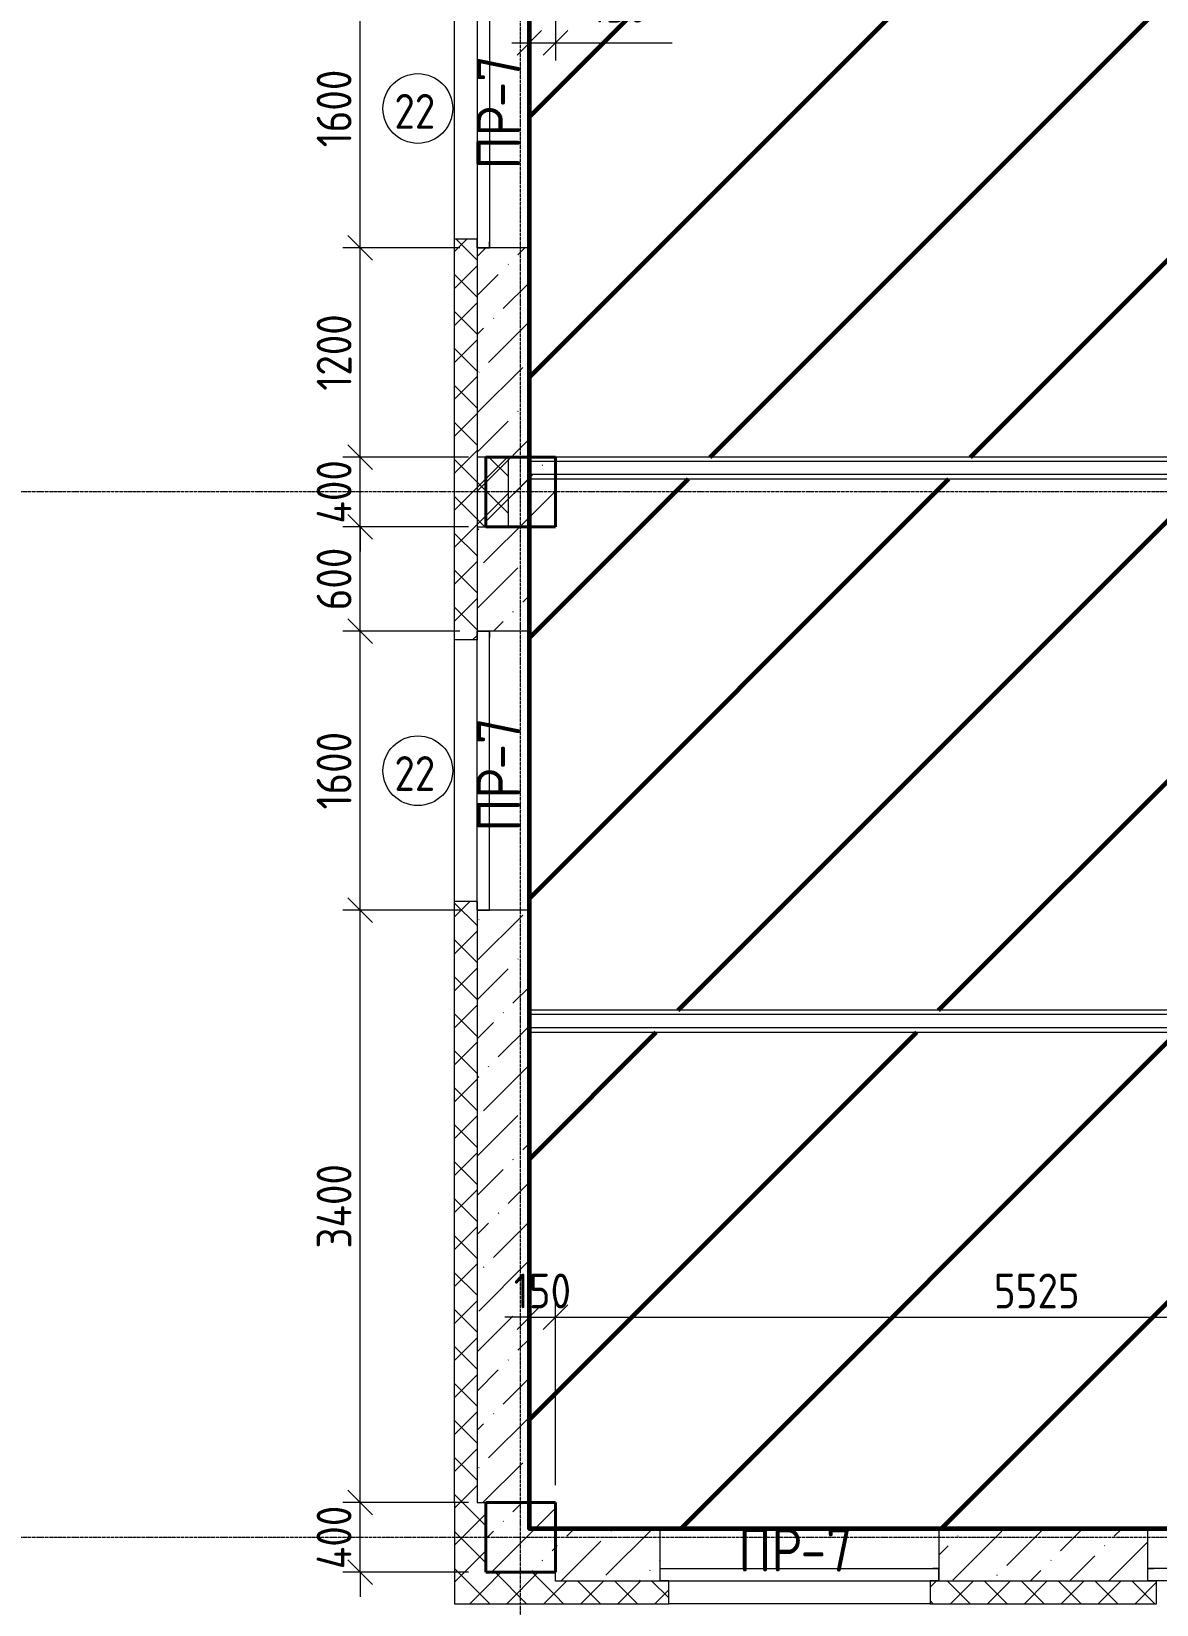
# Model space of a CAD drawing. Header units: millimetres. Extents: x -56773 to 323062, y -262288 to 76460.
# Drawn here: x -22398 to -15941, y -206008 to -196981 of the extents above; entities that cross this region are included whole.
import ezdxf

# ---------------------------------------------------------------- set-up
doc = ezdxf.new("R2010")
doc.units = ezdxf.units.MM
doc.linetypes.add('ADSK_Линия сетки', pattern=[25, 20, -2.5, 0, -2.5])
for name, color, linetype, lineweight in [('1.1)Стяжка керамзит  2 этаж', 5, 'Continuous', 60), ('3.1 Штукатурка внешн стен', 5, 'Continuous', 60), ('_ Окна', 7, 'Continuous', 18), ('Марки', 7, 'Continuous', 20), ('Марки окон', 7, 'Continuous', 20), ('Несущие колонны', 7, 'Continuous', 18), ('Окна', 7, 'Continuous', 9), ('Оси', 7, 'Continuous', 9), ('Размеры', 7, 'Continuous', 9), ('Стены внутренние', 7, 'Continuous', 18), ('Стены наружные', 7, 'Continuous', 18), ('Стены штриховка', 7, 'Continuous', 9)]:
    doc.layers.add(name, color=color, linetype=linetype, lineweight=lineweight)
doc.styles.add('GOST Common_2', font='', dxfattribs={"width": 0.9, "height": 250})
doc.styles.add('GOST Common_3', font='', dxfattribs={"width": 0.9, "height": 200})
doc.styles.get('GOST Common_2').set_extended_font_data('GOST Common')
doc.styles.get('GOST Common_3').set_extended_font_data('GOST Common')
doc.dimstyles.new('ADSK_Основной_2_0', dxfattribs={"dimscale": 304.8, "dimtxt": 201.142999, "dimasz": 0.463911, "dimexe": 0.328084, "dimexo": 0.328084, "dimgap": 0.164042, "dimtad": 1, "dimdec": 3, "dimrnd": 0.001, "dimdsep": 46, "dimtxsty": 'GOST Common_3', "dimblk1": 'OBLIQUE', "dimblk2": 'OBLIQUE', "dimsah": 1, "dimcen": 0.09, "dimdle": 0.328084, "dimazin": 2, "dimtfac": 1, "dimtdec": 4, "dimtix": 1, "dimtmove": 0, "dimatfit": 3, "dimfxl": 1, "dimtvp": 1, "dimtolj": 1, "dimtzin": 0, "dimlwd": 20, "dimlwe": 20, "dimarcsym": 2})
doc.dimstyles.new('ADSK_Основной_2_0_1', dxfattribs={"dimscale": 304.8, "dimtxt": 201.142999, "dimasz": 0.463911, "dimexe": 0.328084, "dimexo": 0.328084, "dimgap": 0.164042, "dimtad": 1, "dimdec": 3, "dimrnd": 0.001, "dimdsep": 46, "dimtxsty": 'GOST Common_3', "dimblk1": 'OBLIQUE', "dimblk2": 'OBLIQUE', "dimsah": 1, "dimcen": 0.09, "dimdle": 0.328084, "dimazin": 2, "dimtfac": 1, "dimtdec": 4, "dimtix": 1, "dimtmove": 1, "dimatfit": 3, "dimfxl": 1, "dimtvp": 1, "dimtolj": 1, "dimtzin": 0, "dimlwd": 20, "dimlwe": 20, "dimarcsym": 2})
doc.dimstyles.new('ADSK_Основной_2_0_2', dxfattribs={"dimscale": 304.8, "dimtxt": 201.142999, "dimasz": 0.463911, "dimexe": 0.328084, "dimexo": 0.328084, "dimgap": 0.164042, "dimtad": 1, "dimdec": 3, "dimrnd": 0.001, "dimdsep": 46, "dimtxsty": 'GOST Common_3', "dimblk1": 'OBLIQUE', "dimblk2": 'OBLIQUE', "dimsah": 1, "dimcen": 0.09, "dimdle": 0.328084, "dimazin": 2, "dimtfac": 1, "dimtdec": 4, "dimtix": 1, "dimtmove": 0, "dimatfit": 3, "dimfxl": 1, "dimtvp": 1, "dimtolj": 1, "dimtzin": 0, "dimlwd": 20, "dimlwe": 20, "dimarcsym": 2})
pattern_1 = [(45, (9.36, -198628.46), (-224.5064, 224.5064), []), (45, (233.87, -198628.46), (-224.5064, 224.5064), [396.875, -79.375, 3.353, -76.022])]
pattern_2 = [(45, (9.36, -198628.46), (84.1895, 308.696), [396.875, -79.375, 3.353, -76.022])]
pattern_3 = [(45, (9.36, -198628.46), (-106.066, 106.066), []), (135, (9.36, -198628.46), (-106.066, -106.066), [])]

# ---------------------------------------------------------------- blocks, each defined once
blk = doc.blocks.new('ADSK_КолоннаЖБ_Прямоугольная - 400x400 мм-1807142-Кладочный план 4-го этажа')
at = {"layer": 'Несущие колонны', "lineweight": 40}
for p, q in [((-200, 200), (200, 200)), ((-200, -200), (-200, 200)), ((200, 200), (200, -200)), ((200, -200), (-200, -200))]:
    blk.add_line(p, q, dxfattribs=at)
blk = doc.blocks.new('ОКНО L03 _2СТ_RS - ОК-5_1600х2000h-3556615-Кладочный план 4-го этажа')
at = {"layer": '_ Окна'}
for p, q in [((-838.1, 149), (761.9, 149)), ((-838.1, 149), (-838.1, 79)), ((-838.1, 149), (-833.1, 149)), ((-818.1, 149), (-38.1, 149)), ((-38.1, 149), (741.9, 149)), ((761.9, 149), (756.9, 149)), ((761.9, 149), (761.9, 79)), ((-838.1, 79), (761.9, 79)), ((-838.1, 79), (-803.1, 79)), ((-818.1, 79), (-38.1, 79)), ((-38.1, 79), (741.9, 79)), ((761.9, 79), (726.9, 79))]:
    blk.add_line(p, q, dxfattribs=at)
at = {"layer": 'Окна'}
blk.add_line((-888.1, -150), (811.9, -150), dxfattribs=at)
blk = doc.blocks.new('ОКНО L03 _2СТ_RS - ОК-5_1600х2000h-3556607-Кладочный план 4-го этажа')
at = {"layer": '_ Окна'}
for p, q in [((-838.1, -79), (761.9, -79)), ((-838.1, -149), (-838.1, -79)), ((-838.1, -79), (-803.1, -79)), ((-818.1, -79), (-38.1, -79)), ((-38.1, -79), (741.9, -79)), ((761.9, -79), (726.9, -79)), ((761.9, -149), (761.9, -79)), ((-838.1, -149), (761.9, -149)), ((-838.1, -149), (-833.1, -149)), ((-818.1, -149), (-38.1, -149)), ((-38.1, -149), (741.9, -149)), ((761.9, -149), (756.9, -149))]:
    blk.add_line(p, q, dxfattribs=at)
at = {"layer": 'Окна'}
blk.add_line((-888.1, 150), (811.9, 150), dxfattribs=at)
blk = doc.blocks.new('_Oblique')
at = {"color": 0, "linetype": 'ByBlock', "lineweight": -2}
blk.add_line((-0.5, -0.5), (0.5, 0.5), dxfattribs=at)
blk = doc.blocks.new('*D5889')
at = {"layer": 'Defpoints', "color": 0, "transparency": 16777216}
for p in [(-20511.3, -205423.5), (-19790.6, -205423.5), (-19790.6, -205823.5)]:
    blk.add_point(p, dxfattribs=at)
at = {"layer": 'Размеры', "color": 0, "lineweight": 20, "transparency": 16777216}
for p, q in [((-20511.3, -205423.5), (-20511.3, -205282.1)), ((-19890.6, -205423.5), (-20611.3, -205423.5)), ((-20511.3, -205823.5), (-20511.3, -205423.5)), ((-19890.6, -205823.5), (-20611.3, -205823.5)), ((-20511.3, -205823.5), (-20511.3, -205964.9))]:
    blk.add_line(p, q, dxfattribs=at)
at = {"layer": 'Размеры', "color": 0, "lineweight": 20, "transparency": 16777216, "xscale": 141.4, "yscale": 141.4, "zscale": 141.4}
for p, rotation in [((-20511.3, -205423.5), 270), ((-20511.3, -205823.5), 90)]:
    blk.add_blockref('_Oblique', p, dxfattribs=dict(at, rotation=rotation))
at = {"layer": 'Размеры', "color": 0, "lineweight": 9, "transparency": 16777216, "insert": (-20661.3, -205623.5), "char_height": 200, "width": 474.561, "attachment_point": 5, "rotation": 90, "style": 'GOST Common_3'}
blk.add_mtext('\\A1;400', dxfattribs=at)
blk = doc.blocks.new('*D5890')
at = {"layer": 'Defpoints', "color": 0, "transparency": 16777216}
for p in [(-20511.3, -202023.5), (-19839.6, -202023.5), (-19790.6, -205423.5)]:
    blk.add_point(p, dxfattribs=at)
at = {"layer": 'Размеры', "color": 0, "lineweight": 20, "transparency": 16777216}
for p, q in [((-20511.3, -205523.5), (-20511.3, -201923.5)), ((-19939.6, -202023.5), (-20611.3, -202023.5)), ((-19890.6, -205423.5), (-20611.3, -205423.5))]:
    blk.add_line(p, q, dxfattribs=at)
at = {"layer": 'Размеры', "color": 0, "lineweight": 20, "transparency": 16777216, "xscale": 141.4, "yscale": 141.4, "zscale": 141.4}
for p, rotation in [((-20511.3, -202023.5), 90), ((-20511.3, -205423.5), 270)]:
    blk.add_blockref('_Oblique', p, dxfattribs=dict(at, rotation=rotation))
at = {"layer": 'Размеры', "color": 0, "lineweight": 9, "transparency": 16777216, "insert": (-20661.3, -203723.5), "char_height": 200, "width": 625.93, "attachment_point": 5, "rotation": 90, "style": 'GOST Common_3'}
blk.add_mtext('\\A1;3400', dxfattribs=at)
blk = doc.blocks.new('*D5891')
at = {"layer": 'Defpoints', "color": 0, "transparency": 16777216}
for p in [(-20511.3, -200423.5), (-19839.6, -200423.5), (-19839.6, -202023.5)]:
    blk.add_point(p, dxfattribs=at)
at = {"layer": 'Размеры', "color": 0, "lineweight": 20, "transparency": 16777216}
for p, q in [((-20511.3, -202123.5), (-20511.3, -200323.5)), ((-19939.6, -200423.5), (-20611.3, -200423.5)), ((-19939.6, -202023.5), (-20611.3, -202023.5))]:
    blk.add_line(p, q, dxfattribs=at)
at = {"layer": 'Размеры', "color": 0, "lineweight": 20, "transparency": 16777216, "xscale": 141.4, "yscale": 141.4, "zscale": 141.4}
for p, rotation in [((-20511.3, -200423.5), 90), ((-20511.3, -202023.5), 270)]:
    blk.add_blockref('_Oblique', p, dxfattribs=dict(at, rotation=rotation))
at = {"layer": 'Размеры', "color": 0, "lineweight": 9, "transparency": 16777216, "insert": (-20661.3, -201223.5), "char_height": 200, "width": 560.473, "attachment_point": 5, "rotation": 90, "style": 'GOST Common_3'}
blk.add_mtext('\\A1;1600', dxfattribs=at)
blk = doc.blocks.new('*D5892')
at = {"layer": 'Defpoints', "color": 0, "transparency": 16777216}
for p in [(-20511.3, -199823.5), (-19790.6, -199823.5), (-19839.6, -200423.5)]:
    blk.add_point(p, dxfattribs=at)
at = {"layer": 'Размеры', "color": 0, "lineweight": 20, "transparency": 16777216}
for p, q in [((-20511.3, -200523.5), (-20511.3, -199723.5)), ((-19890.6, -199823.5), (-20611.3, -199823.5)), ((-19939.6, -200423.5), (-20611.3, -200423.5))]:
    blk.add_line(p, q, dxfattribs=at)
at = {"layer": 'Размеры', "color": 0, "lineweight": 20, "transparency": 16777216, "xscale": 141.4, "yscale": 141.4, "zscale": 141.4}
for p, rotation in [((-20511.3, -199823.5), 90), ((-20511.3, -200423.5), 270)]:
    blk.add_blockref('_Oblique', p, dxfattribs=dict(at, rotation=rotation))
at = {"layer": 'Размеры', "color": 0, "lineweight": 9, "transparency": 16777216, "insert": (-20661.3, -200123.5), "char_height": 200, "width": 454.106, "attachment_point": 5, "rotation": 90, "style": 'GOST Common_3'}
blk.add_mtext('\\A1;600', dxfattribs=at)
blk = doc.blocks.new('*D5893')
at = {"layer": 'Defpoints', "color": 0, "transparency": 16777216}
for p in [(-20511.3, -199423.5), (-19790.6, -199423.5), (-19790.6, -199823.5)]:
    blk.add_point(p, dxfattribs=at)
at = {"layer": 'Размеры', "color": 0, "lineweight": 20, "transparency": 16777216}
for p, q in [((-20511.3, -199423.5), (-20511.3, -199282.1)), ((-19890.6, -199423.5), (-20611.3, -199423.5)), ((-20511.3, -199823.5), (-20511.3, -199423.5)), ((-19890.6, -199823.5), (-20611.3, -199823.5)), ((-20511.3, -199823.5), (-20511.3, -199964.9))]:
    blk.add_line(p, q, dxfattribs=at)
at = {"layer": 'Размеры', "color": 0, "lineweight": 20, "transparency": 16777216, "xscale": 141.4, "yscale": 141.4, "zscale": 141.4}
for p, rotation in [((-20511.3, -199423.5), 270), ((-20511.3, -199823.5), 90)]:
    blk.add_blockref('_Oblique', p, dxfattribs=dict(at, rotation=rotation))
at = {"layer": 'Размеры', "color": 0, "lineweight": 9, "transparency": 16777216, "insert": (-20661.3, -199623.5), "char_height": 200, "width": 474.561, "attachment_point": 5, "rotation": 90, "style": 'GOST Common_3'}
blk.add_mtext('\\A1;400', dxfattribs=at)
blk = doc.blocks.new('*D5894')
at = {"layer": 'Defpoints', "color": 0, "transparency": 16777216}
for p in [(-20511.3, -198223.5), (-19839.6, -198223.5), (-19790.6, -199423.5)]:
    blk.add_point(p, dxfattribs=at)
at = {"layer": 'Размеры', "color": 0, "lineweight": 20, "transparency": 16777216}
for p, q in [((-20511.3, -199523.5), (-20511.3, -198123.5)), ((-19939.6, -198223.5), (-20611.3, -198223.5)), ((-19890.6, -199423.5), (-20611.3, -199423.5))]:
    blk.add_line(p, q, dxfattribs=at)
at = {"layer": 'Размеры', "color": 0, "lineweight": 20, "transparency": 16777216, "xscale": 141.4, "yscale": 141.4, "zscale": 141.4}
for p, rotation in [((-20511.3, -198223.5), 90), ((-20511.3, -199423.5), 270)]:
    blk.add_blockref('_Oblique', p, dxfattribs=dict(at, rotation=rotation))
at = {"layer": 'Размеры', "color": 0, "lineweight": 9, "transparency": 16777216, "insert": (-20661.3, -198823.5), "char_height": 200, "width": 560.473, "attachment_point": 5, "rotation": 90, "style": 'GOST Common_3'}
blk.add_mtext('\\A1;1200', dxfattribs=at)
blk = doc.blocks.new('*D5895')
at = {"layer": 'Defpoints', "color": 0, "transparency": 16777216}
for p in [(-20511.3, -196623.5), (-19839.6, -196623.5), (-19839.6, -198223.5)]:
    blk.add_point(p, dxfattribs=at)
at = {"layer": 'Размеры', "color": 0, "lineweight": 20, "transparency": 16777216}
for p, q in [((-20511.3, -198323.5), (-20511.3, -196523.5)), ((-19939.6, -196623.5), (-20611.3, -196623.5)), ((-19939.6, -198223.5), (-20611.3, -198223.5))]:
    blk.add_line(p, q, dxfattribs=at)
at = {"layer": 'Размеры', "color": 0, "lineweight": 20, "transparency": 16777216, "xscale": 141.4, "yscale": 141.4, "zscale": 141.4}
for p, rotation in [((-20511.3, -196623.5), 90), ((-20511.3, -198223.5), 270)]:
    blk.add_blockref('_Oblique', p, dxfattribs=dict(at, rotation=rotation))
at = {"layer": 'Размеры', "color": 0, "lineweight": 9, "transparency": 16777216, "insert": (-20661.3, -197423.5), "char_height": 200, "width": 560.473, "attachment_point": 5, "rotation": 90, "style": 'GOST Common_3'}
blk.add_mtext('\\A1;1600', dxfattribs=at)
blk = doc.blocks.new('*D6348')
at = {"layer": 'Defpoints', "color": 0, "transparency": 16777216}
for p in [(-19540.6, -204258.9), (-19390.6, -204358.9), (-19390.6, -205423.5)]:
    blk.add_point(p, dxfattribs=at)
at = {"layer": 'Размеры', "color": 0, "lineweight": 20, "transparency": 16777216}
for p, q in [((-19390.6, -205323.5), (-19390.6, -204258.9)), ((-19540.6, -204358.9), (-19682, -204358.9)), ((-19540.6, -204358.9), (-19540.6, -204458.9)), ((-19540.6, -204358.9), (-19390.6, -204358.9)), ((-19390.6, -204358.9), (-19249.2, -204358.9))]:
    blk.add_line(p, q, dxfattribs=at)
at = {"layer": 'Размеры', "color": 0, "lineweight": 20, "transparency": 16777216, "xscale": 141.4, "yscale": 141.4, "zscale": 141.4}
blk.add_blockref('_Oblique', (-19540.6, -204358.9), dxfattribs=at)
at = {"layer": 'Размеры', "color": 0, "lineweight": 20, "transparency": 16777216, "xscale": 141.4, "yscale": 141.4, "zscale": 141.4, "rotation": 180}
blk.add_blockref('_Oblique', (-19390.6, -204358.9), dxfattribs=at)
at = {"layer": 'Размеры', "color": 0, "lineweight": 9, "transparency": 16777216, "insert": (-19465.6, -204208.9), "char_height": 200, "width": 409.104, "attachment_point": 5, "style": 'GOST Common_3'}
blk.add_mtext('\\A1;150', dxfattribs=at)
blk = doc.blocks.new('*D6349')
at = {"layer": 'Defpoints', "color": 0, "transparency": 16777216}
for p in [(-13865.6, -204358.9), (-13865.6, -204573.5), (-19390.6, -205423.5)]:
    blk.add_point(p, dxfattribs=at)
at = {"layer": 'Размеры', "color": 0, "lineweight": 20, "transparency": 16777216}
for p, q in [((-19390.6, -205323.5), (-19390.6, -204258.9)), ((-13865.6, -204473.5), (-13865.6, -204258.9)), ((-19490.6, -204358.9), (-13765.6, -204358.9))]:
    blk.add_line(p, q, dxfattribs=at)
at = {"layer": 'Размеры', "color": 0, "lineweight": 20, "transparency": 16777216, "xscale": 141.4, "yscale": 141.4, "zscale": 141.4, "rotation": 180}
blk.add_blockref('_Oblique', (-19390.6, -204358.9), dxfattribs=at)
at = {"layer": 'Размеры', "color": 0, "lineweight": 20, "transparency": 16777216, "xscale": 141.4, "yscale": 141.4, "zscale": 141.4}
blk.add_blockref('_Oblique', (-13865.6, -204358.9), dxfattribs=at)
at = {"layer": 'Размеры', "color": 0, "lineweight": 9, "transparency": 16777216, "insert": (-16628.1, -204208.9), "char_height": 200, "width": 605.475, "attachment_point": 5, "style": 'GOST Common_3'}
blk.add_mtext('\\A1;5525', dxfattribs=at)
blk = doc.blocks.new('*D6358')
at = {"layer": 'Defpoints', "color": 0, "transparency": 16777216}
for p in [(-19390.6, -195423.5), (-19540.6, -196767.6), (-19390.6, -197047.2)]:
    blk.add_point(p, dxfattribs=at)
at = {"layer": 'Размеры', "color": 0, "lineweight": 20, "transparency": 16777216}
for p, q in [((-19390.6, -195523.5), (-19390.6, -197147.2)), ((-19540.6, -196867.6), (-19540.6, -197147.2)), ((-19640.6, -197047.2), (-19390.6, -197047.2)), ((-19390.6, -197047.2), (-18720.7, -197047.2))]:
    blk.add_line(p, q, dxfattribs=at)
at = {"layer": 'Размеры', "color": 0, "lineweight": 20, "transparency": 16777216, "xscale": 141.4, "yscale": 141.4, "zscale": 141.4, "rotation": 180}
blk.add_blockref('_Oblique', (-19540.6, -197047.2), dxfattribs=at)
at = {"layer": 'Размеры', "color": 0, "lineweight": 20, "transparency": 16777216, "xscale": 141.4, "yscale": 141.4, "zscale": 141.4}
blk.add_blockref('_Oblique', (-19390.6, -197047.2), dxfattribs=at)
at = {"layer": 'Размеры', "color": 0, "lineweight": 9, "transparency": 16777216, "insert": (-19189.5, -196730.6), "char_height": 200, "width": 409.104, "attachment_point": 1, "line_spacing_factor": 1.022761, "style": 'GOST Common_3'}
blk.add_mtext('\\A1;150', dxfattribs=at)
blk = doc.blocks.new('М_окна1 - Маркировка типоразмера-1510237-Кладочный план 4-го этажа')
at = {"layer": 'Марки окон'}
blk.add_circle((0, 0), 2, dxfattribs=at)

msp = doc.modelspace()

# ---------------------------------------------------------------- hatches: boundary and pattern name
at = {"layer": '1.1)Стяжка керамзит  2 этаж', "transparency": 33554687}
h = msp.add_hatch(dxfattribs=at)
h.set_pattern_fill('ANSI31', color=5, scale=333)
h.paths.add_polyline_path([(-12890.6385, -192598.4914), (-13140.6385, -192598.4914), (-13140.6385, -192473.4914), (-13015.6385, -192473.4914), (-13015.6385, -189998.4914), (-15215.6385, -189998.4914), (-15215.6385, -192473.4914), (-14340.6385, -192473.4914), (-14340.6385, -192598.4914), (-15540.6385, -192598.4914), (-15540.6385, -192473.4914), (-15515.6385, -192473.4914), (-15515.6385, -190273.4914), (-15690.6385, -190273.4914), (-15690.6385, -190148.4914), (-15515.6385, -190148.4914), (-15515.6385, -188098.4914), (-16790.6385, -188098.4914), (-16790.6385, -190148.4914), (-16590.6385, -190148.4914), (-16590.6385, -190273.4914), (-16790.6385, -190273.4914), (-16790.6385, -191248.4914), (-16965.6385, -191248.4914), (-16965.6385, -192473.4914), (-16440.6385, -192473.4914), (-16440.6385, -192598.4914), (-18415.6385, -192598.4914), (-18415.6385, -192473.4914), (-17090.6385, -192473.4914), (-17090.6385, -189548.4914), (-17290.6385, -189548.4914), (-17290.6385, -189498.4914), (-17090.6385, -189498.4914), (-17090.6385, -187898.4914), (-18290.6385, -187898.4914), (-18290.6385, -189498.4914), (-18030.6385, -189498.4914), (-18030.6385, -189548.4914), (-18440.6385, -189548.4914), (-18440.6385, -189498.4914), (-18340.6385, -189498.4914), (-18340.6385, -187898.4914), (-19540.6385, -187898.4914), (-19540.6385, -189023.4914), (-19390.6385, -189023.4914), (-19390.6385, -189423.4914), (-19540.6385, -189423.4914), (-19540.6385, -189498.4914), (-19180.6385, -189498.4914), (-19180.6385, -189548.4914), (-19540.6385, -189548.4914), (-19540.6385, -190023.4914), (-19540.6385, -191673.4914), (-19540.6385, -192473.4914), (-19315.6385, -192473.4914), (-19315.6385, -192598.4914), (-19540.6385, -192598.4914), (-19540.6385, -192823.4914), (-19540.6385, -194473.4914), (-19540.6385, -194998.4914), (-13015.6385, -194998.4914), (-13015.6385, -196523.4914), (-13140.6385, -196523.4914), (-13140.6385, -196398.4914), (-13865.6385, -196398.4914), (-13865.6385, -195123.4914), (-19390.6385, -195123.4914), (-19390.6385, -195423.4914), (-19540.6385, -195423.4914), (-19540.6385, -196623.4914), (-19540.6385, -198273.4914), (-19540.6385, -199423.4914), (-19390.6385, -199423.4914), (-13865.6385, -199423.4914), (-13865.6385, -197848.4914), (-13140.6385, -197848.4914), (-13140.6385, -197723.4914), (-13015.6385, -197723.4914), (-13015.6385, -197943.4914), (-13015.6385, -198803.4914), (-13015.6385, -200723.4914), (-13140.6385, -200723.4914), (-13140.6385, -200598.4914), (-13865.6385, -200598.4914), (-13865.6385, -199548.4914), (-19390.6385, -199548.4914), (-19390.6385, -199823.4914), (-19540.6385, -199823.4914), (-19540.6385, -200423.4914), (-19540.6385, -202073.4914), (-19540.6385, -202598.4914), (-13865.6385, -202598.4914), (-13865.6385, -202048.4914), (-13140.6385, -202048.4914), (-13140.6385, -201923.4914), (-13015.6385, -201923.4914), (-13015.6385, -203248.4914), (-13140.6385, -203248.4914), (-13140.6385, -203123.4914), (-13865.6385, -203123.4914), (-13865.6385, -202723.4914), (-19540.6385, -202723.4914), (-19540.6385, -205423.4914), (-19390.6385, -205423.4914), (-19390.6385, -205573.4914), (-18790.6385, -205573.4914), (-17140.6385, -205573.4914), (-15990.6385, -205573.4914), (-14340.6385, -205573.4914), (-13865.6385, -205573.4914), (-13865.6385, -204573.4914), (-13140.6385, -204573.4914), (-13140.6385, -204448.4914), (-13015.6385, -204448.4914), (-13015.6385, -205573.4914), (-12890.6385, -205573.4914)])
at = {"layer": 'Несущие колонны', "lineweight": 9}
h = msp.add_hatch(dxfattribs=at)
h.set_pattern_fill('FP_1', color=256, style=0, pattern_type=2)
h.set_pattern_definition(pattern_1)
h.paths.add_polyline_path([(-19790.6385, -199823.4914), (-19390.6385, -199823.4914), (-19390.6385, -199423.4914), (-19790.6385, -199423.4914)])
h = msp.add_hatch(dxfattribs=at)
h.set_pattern_fill('FP_1', color=256, style=0, pattern_type=2)
h.set_pattern_definition(pattern_1)
h.paths.add_polyline_path([(-19790.6385, -205823.4914), (-19390.6385, -205823.4914), (-19390.6385, -205423.4914), (-19790.6385, -205423.4914)])
at = {"layer": 'Стены внутренние', "lineweight": 9}
h = msp.add_hatch(dxfattribs=at)
h.set_pattern_fill('FP_2', color=256, style=0, pattern_type=2)
h.set_pattern_definition(pattern_2)
h.paths.add_polyline_path([(-19790.6385, -205423.4914), (-19540.6385, -205423.4914), (-19540.6385, -202023.4914), (-19839.6385, -202023.4914), (-19840.6385, -205423.4914), (-19805.9578, -205423.4914)])
h.paths.add_polyline_path([(-19839.6385, -200473.4914), (-19839.6385, -200423.4914), (-19540.6385, -200423.4914), (-19540.6385, -198223.4914), (-19839.6385, -198223.4914), (-19840.6385, -200473.4914)])
h.paths.add_polyline_path([(-19840.6385, -196673.4914), (-19839.6385, -196673.4914), (-19839.6385, -196623.4914), (-19540.6385, -196623.4914), (-19540.6385, -194423.4914), (-19839.6385, -194423.4914), (-19840.6385, -195092.7203)])
h.paths.add_polyline_path([(-19840.6385, -192873.4914), (-19839.6385, -192873.4914), (-19839.6385, -192823.4914), (-19540.6385, -192823.4914), (-19540.6385, -191623.4914), (-19839.6385, -191623.4914), (-19840.6385, -191573.4914)])
h.paths.add_polyline_path([(-19839.6385, -190073.4914), (-19839.6385, -190023.4914), (-19540.6385, -190023.4914), (-19540.6385, -187623.4914), (-19840.6385, -187623.4914), (-19840.6385, -190073.4914)])
h = msp.add_hatch(dxfattribs=at)
h.set_pattern_fill('FP_2', color=256, style=0, pattern_type=2)
h.set_pattern_definition(pattern_2)
h.paths.add_polyline_path([(-3390.6385, -205873.4914), (-3390.6385, -205573.4914), (-3990.6385, -205573.4914), (-3990.6385, -205872.4914), (-4040.6385, -205873.4914)])
h.paths.add_polyline_path([(-5540.6385, -205873.4914), (-5540.6385, -205872.4914), (-5590.6385, -205872.4914), (-5590.6385, -205573.4914), (-6790.6385, -205573.4914), (-6790.6385, -205872.4914), (-6605.294, -205873.4914)])
h.paths.add_polyline_path([(-14030.6674, -205873.4914), (-12190.6385, -205872.4914), (-12190.6385, -205573.4914), (-14390.6385, -205573.4914), (-14390.6385, -205872.4914), (-14440.6385, -205873.4914)])
h.paths.add_polyline_path([(-9905.46, -205873.4914), (-8390.6385, -205872.4914), (-8390.6385, -205573.4914), (-8990.6385, -205573.4914), (-8990.6385, -205823.4914), (-9390.6385, -205823.4914), (-9390.6385, -205573.4914), (-10590.6385, -205573.4914), (-10590.6385, -205872.4914), (-10640.6385, -205873.4914)])
h.paths.add_polyline_path([(-19390.6385, -205873.4914), (-18790.6385, -205872.4914), (-18790.6385, -205573.4914), (-19390.6385, -205573.4914), (-19390.6385, -205823.4914)])
h.paths.add_polyline_path([(-15940.6385, -205873.4914), (-15940.6385, -205872.4914), (-15990.6385, -205872.4914), (-15990.6385, -205573.4914), (-17190.6385, -205573.4914), (-17190.6385, -205872.4914), (-16505.7919, -205873.4914)])
at = {"layer": 'Стены наружные', "lineweight": 9}
h = msp.add_hatch(dxfattribs=at)
h.set_pattern_fill('FP_4', color=256, style=0, pattern_type=2)
h.set_pattern_definition(pattern_3)
h.paths.add_polyline_path([(-19840.6385, -205423.4914), (-19840.6385, -201973.4914), (-19970.6385, -201973.4914), (-19970.6385, -205423.4914)])
h.paths.add_polyline_path([(-19840.6385, -200473.4914), (-19840.6385, -198173.4914), (-19970.6385, -198173.4914), (-19970.6385, -200473.4914)])
h.paths.add_polyline_path([(-19970.6385, -196673.4914), (-19840.6385, -196673.4914), (-19840.6385, -194373.4914), (-19970.6385, -194373.4914), (-19970.6385, -195092.7203)])
h.paths.add_polyline_path([(-19970.6385, -192873.4914), (-19840.6385, -192873.4914), (-19840.6385, -191573.4914), (-19970.6385, -191573.4914)])
h.paths.add_polyline_path([(-19840.6385, -190073.4914), (-19840.6385, -187803.4914), (-19970.6385, -187803.4914), (-19970.6385, -190073.4914)])
h = msp.add_hatch(dxfattribs=at)
h.set_pattern_fill('FP_4', color=256, style=0, pattern_type=2)
h.set_pattern_definition(pattern_3)
h.paths.add_polyline_path([(-19805.9578, -199823.4914), (-19660.6385, -199823.4914), (-19660.6385, -199423.4914), (-19840.6385, -199423.4914), (-19840.6385, -199823.4914)])
h = msp.add_hatch(dxfattribs=at)
h.set_pattern_fill('FP_4', color=256, style=0, pattern_type=2)
h.set_pattern_definition(pattern_3)
h.paths.add_polyline_path([(-19970.6385, -206003.4914), (-19790.6385, -206003.4914), (-19790.6385, -205423.4914), (-19970.6385, -205423.4914)])
h = msp.add_hatch(dxfattribs=at)
h.set_pattern_fill('FP_4', color=256, style=0, pattern_type=2)
h.set_pattern_definition(pattern_3)
h.paths.add_polyline_path([(-19390.6385, -206003.4914), (-19390.6385, -205823.4914), (-19790.6385, -205823.4914), (-19790.6385, -206003.4914)])
h = msp.add_hatch(dxfattribs=at)
h.set_pattern_fill('FP_4', color=256, style=0, pattern_type=2)
h.set_pattern_definition(pattern_3)
h.paths.add_polyline_path([(-3390.6385, -206003.4914), (-3390.6385, -205873.4914), (-4040.6385, -205873.4914), (-4040.6385, -206003.4914)])
h.paths.add_polyline_path([(-17240.6385, -206003.4914), (-15940.6385, -206003.4914), (-15940.6385, -205873.4914), (-17240.6385, -205873.4914)])
h.paths.add_polyline_path([(-19390.6385, -206003.4914), (-18740.6385, -206003.4914), (-18740.6385, -205873.4914), (-19390.6385, -205873.4914)])
h.paths.add_polyline_path([(-6605.294, -206003.4914), (-5540.6385, -206003.4914), (-5540.6385, -205873.4914), (-6840.6385, -205873.4914), (-6840.6385, -206003.4914)])
h.paths.add_polyline_path([(-14440.6385, -206003.4914), (-12140.6385, -206003.4914), (-12140.6385, -205873.4914), (-14440.6385, -205873.4914)])
h.paths.add_polyline_path([(-9905.46, -206003.4914), (-8340.6385, -206003.4914), (-8340.6385, -205873.4914), (-10640.6385, -205873.4914), (-10640.6385, -206003.4914)])

# ---------------------------------------------------------------- linework, layer by layer
at = {"layer": '3.1 Штукатурка внешн стен'}
for points in [[(-19390.6385, -205573.4914), (-19540.6385, -205573.4914), (-19540.6385, -187898.4914)], [(61409.3615, -205573.4914), (-19390.6385, -205573.4914)]]:
    msp.add_lwpolyline(points, dxfattribs=at)
at = {"layer": 'Несущие колонны', "lineweight": 9}
for p, q in [((-19390.6385, -199423.4914), (-19790.6385, -199423.4914)), ((-19790.6385, -199423.4914), (-19790.6385, -199823.4914)), ((-19390.6385, -199823.4914), (-19390.6385, -199423.4914)), ((-19790.6385, -199823.4914), (-19390.6385, -199823.4914)), ((-19390.6385, -205423.4914), (-19790.6385, -205423.4914)), ((-19790.6385, -205423.4914), (-19790.6385, -205823.4914)), ((-19390.6385, -205823.4914), (-19390.6385, -205423.4914)), ((-19790.6385, -205823.4914), (-19390.6385, -205823.4914))]:
    msp.add_line(p, q, dxfattribs=at)
at = {"layer": 'Оси', "linetype": 'ADSK_Линия сетки', "lineweight": 5}
for p, q in [((-19590.6385, -209602.3427), (-19590.6385, -174127.5463)), ((62563.3938, -199623.4914), (-25230.7352, -199623.4914)), ((62563.3938, -205623.4914), (-25230.7352, -205623.4914))]:
    msp.add_line(p, q, dxfattribs=at)
at = {"layer": 'Стены внутренние', "lineweight": 5}
for p, q in [((-19540.6385, -196623.4914), (-19540.6385, -198223.4914)), ((-19840.6385, -198173.4914), (-19839.6385, -198173.4914)), ((-19839.6385, -198223.4914), (-19839.6385, -198173.4914)), ((-19540.6385, -198223.4914), (-19839.6385, -198223.4914)), ((-19540.6385, -198223.4914), (-19540.6385, -199423.4914)), ((-13865.6385, -199423.4914), (-19540.6385, -199423.4914)), ((-19540.6385, -199548.4914), (-19540.6385, -200423.4914)), ((-19540.6385, -199548.4914), (-13865.6385, -199548.4914)), ((-19840.6385, -200473.4914), (-19839.6385, -200473.4914)), ((-19839.6385, -200473.4914), (-19839.6385, -200423.4914)), ((-19540.6385, -200423.4914), (-19839.6385, -200423.4914)), ((-19540.6385, -200423.4914), (-19540.6385, -202023.4914)), ((-19840.6385, -201973.4914), (-19839.6385, -201973.4914)), ((-19839.6385, -202023.4914), (-19839.6385, -201973.4914)), ((-19540.6385, -202023.4914), (-19839.6385, -202023.4914)), ((-19540.6385, -202598.4914), (-19540.6385, -202023.4914)), ((-13865.6385, -202598.4914), (-19540.6385, -202598.4914)), ((-19540.6385, -205423.4914), (-19540.6385, -202723.4914)), ((-19540.6385, -202723.4914), (-13865.6385, -202723.4914)), ((-19540.6385, -205423.4914), (-19790.6385, -205423.4914)), ((-18790.6385, -205573.4914), (-19390.6385, -205573.4914)), ((-19390.6385, -205573.4914), (-19390.6385, -205823.4914)), ((-18790.6385, -205872.4914), (-18790.6385, -205573.4914)), ((-18790.6385, -205573.4914), (-17190.6385, -205573.4914)), ((-15990.6385, -205573.4914), (-17190.6385, -205573.4914)), ((-17190.6385, -205573.4914), (-17190.6385, -205872.4914)), ((-15990.6385, -205872.4914), (-15990.6385, -205573.4914)), ((-15990.6385, -205573.4914), (-14390.6385, -205573.4914)), ((-18740.6385, -205872.4914), (-18790.6385, -205872.4914)), ((-18740.6385, -205873.4914), (-18740.6385, -205872.4914)), ((-17190.6385, -205872.4914), (-17240.6385, -205872.4914)), ((-17240.6385, -205872.4914), (-17240.6385, -205873.4914)), ((-15940.6385, -205872.4914), (-15990.6385, -205872.4914)), ((-15940.6385, -205873.4914), (-15940.6385, -205872.4914))]:
    msp.add_line(p, q, dxfattribs=at)
at = {"layer": 'Стены наружные', "lineweight": 9}
for p, q in [((-19970.6385, -198173.4914), (-19970.6385, -196673.4914)), ((-19970.6385, -200473.4914), (-19970.6385, -198173.4914)), ((-19840.6385, -198173.4914), (-19970.6385, -198173.4914)), ((-19660.6385, -199423.4914), (-19840.6385, -199423.4914)), ((-19840.6385, -199423.4914), (-19840.6385, -199823.4914)), ((-19660.6385, -199823.4914), (-19660.6385, -199423.4914)), ((-19840.6385, -199823.4914), (-19660.6385, -199823.4914)), ((-19970.6385, -201973.4914), (-19970.6385, -200473.4914)), ((-19840.6385, -200473.4914), (-19970.6385, -200473.4914)), ((-19970.6385, -205423.4914), (-19970.6385, -201973.4914)), ((-19840.6385, -201973.4914), (-19970.6385, -201973.4914)), ((-19970.6385, -205423.4914), (-19970.6385, -206003.4914)), ((-19790.6385, -205823.4914), (-19790.6385, -205423.4914)), ((-19390.6385, -205823.4914), (-19790.6385, -205823.4914)), ((-18740.6385, -206003.4914), (-18740.6385, -205873.4914)), ((-17240.6385, -205873.4914), (-17240.6385, -206003.4914)), ((-15940.6385, -206003.4914), (-15940.6385, -205873.4914)), ((-19970.6385, -206003.4914), (-18740.6385, -206003.4914)), ((-17240.6385, -206003.4914), (-18740.6385, -206003.4914)), ((-17240.6385, -206003.4914), (-15940.6385, -206003.4914))]:
    msp.add_line(p, q, dxfattribs=at)
at = {"layer": 'Стены штриховка', "lineweight": 9}
for p, q in [((-19840.6385, -198173.4914), (-19840.6385, -200473.4914)), ((-19540.6385, -199423.4914), (-19540.6385, -199548.4914)), ((-13840.6385, -199448.4914), (-19540.6385, -199448.4914)), ((-13840.6385, -199523.4914), (-19540.6385, -199523.4914)), ((-19840.6385, -201973.4914), (-19840.6385, -205423.4914)), ((-19540.6385, -202598.4914), (-19540.6385, -202723.4914)), ((-13840.6385, -202623.4914), (-19540.6385, -202623.4914)), ((-13840.6385, -202698.4914), (-19540.6385, -202698.4914)), ((-19840.6385, -205423.4914), (-19790.6385, -205423.4914)), ((-19390.6385, -205873.4914), (-19390.6385, -205823.4914)), ((-18740.6385, -205873.4914), (-19390.6385, -205873.4914)), ((-15940.6385, -205873.4914), (-17240.6385, -205873.4914))]:
    msp.add_line(p, q, dxfattribs=at)

# ---------------------------------------------------------------- block references
at = {"layer": 'Марки окон', "lineweight": 9, "xscale": 99.99999999999993, "yscale": 99.99999999999993, "zscale": 99.99999999999993}
for p in [(-20180.6385, -197423.4914), (-20180.6385, -201223.4914)]:
    msp.add_blockref('М_окна1 - Маркировка типоразмера-1510237-Кладочный план 4-го этажа', p, dxfattribs=at)
at = {"layer": 'Несущие колонны', "lineweight": 40, "rotation": 89.9999999999999}
for p in [(-19590.6385, -199623.4914), (-19590.6385, -205623.4914)]:
    msp.add_blockref('ADSK_КолоннаЖБ_Прямоугольная - 400x400 мм-1807142-Кладочный план 4-го этажа', p, dxfattribs=at)
at = {"layer": 'Окна', "lineweight": 9, "rotation": 269.9999999999997}
msp.add_blockref('ОКНО L03 _2СТ_RS - ОК-5_1600х2000h-3556607-Кладочный план 4-го этажа', (-19690.6385, -197461.5914), dxfattribs=at)
at = {"layer": 'Окна'}
for p, rotation in [((-19690.6385, -201185.3914), 89.99999999999972), ((-15228.7385, -205723.4914), 180)]:
    msp.add_blockref('ОКНО L03 _2СТ_RS - ОК-5_1600х2000h-3556615-Кладочный план 4-го этажа', p, dxfattribs=dict(at, rotation=rotation))
at = {"layer": 'Окна', "lineweight": 9}
msp.add_blockref('ОКНО L03 _2СТ_RS - ОК-5_1600х2000h-3556607-Кладочный план 4-го этажа', (-17952.5385, -205723.4914), dxfattribs=at)

# ---------------------------------------------------------------- texts
at = {"layer": 'Марки', "lineweight": 9, "char_height": 250, "attachment_point": 1, "rotation": 90, "style": 'GOST Common_2'}
for s, insert, width in [('-7', (-19843.1196, -197416.2348), 389.620125), ('ПР', (-19843.1196, -197773.4223), 432.91125), ('-7', (-19843.1196, -201216.2348), 389.620125), ('ПР', (-19843.1196, -201573.4223), 432.91125)]:
    msp.add_mtext(s, dxfattribs=dict(at, insert=insert, width=width))
at = {"layer": 'Марки', "lineweight": 9, "char_height": 250, "attachment_point": 1, "style": 'GOST Common_2'}
for s, insert, width in [('ПР', (-18340.5693, -205569.5103), 432.91125), ('-7', (-17983.3818, -205569.5103), 389.620125)]:
    msp.add_mtext(s, dxfattribs=dict(at, insert=insert, width=width))
at = {"layer": 'Марки окон', "lineweight": 5, "char_height": 200, "width": 317.46825, "attachment_point": 1, "style": 'GOST Common_3'}
for insert in [(-20315.1959, -197339.7061), (-20315.1959, -201139.7061)]:
    msp.add_mtext('22', dxfattribs=dict(at, insert=insert))

# ---------------------------------------------------------------- dimensions: what is measured, and where the dimension line sits
at = {"layer": 'Размеры', "lineweight": 9}
dim = msp.add_linear_dim(base=(-19390.6385, -197047.2396), p1=(-19540.6385, -196767.5541), p2=(-19390.6385, -195423.4914), dimstyle='ADSK_Основной_2_0', override={"dimpost": '<>', "dimfxl": 1352.406903}, dxfattribs=at)
dim.commit()
dim.dimension.update_dxf_attribs({"geometry": '*D6358', "text_midpoint": (-18984.9528, -197047.2396), "dimtype": 160})
for base, p1, p2, override, picture, middle in [((-20511.2838, -196623.4914), (-19839.6385, -198223.4914), (-19839.6385, -196623.4914), {"dimpost": '<>', "dimfxl": 1600}, '*D5895', (-20661.2838, -197423.4914)), ((-20511.2838, -198223.4914), (-19790.6385, -199423.4914), (-19839.6385, -198223.4914), {"dimpost": '<>', "dimfxl": 1201}, '*D5894', (-20661.2838, -198823.4914)), ((-20511.2838, -199423.4914), (-19790.6385, -199823.4914), (-19790.6385, -199423.4914), {"dimpost": '<>', "dimfxl": 400}, '*D5893', (-20661.2838, -199623.4914)), ((-20511.2838, -199823.4914), (-19839.6385, -200423.4914), (-19790.6385, -199823.4914), {"dimpost": '<>', "dimfxl": 601.997508}, '*D5892', (-20661.2838, -200123.4914)), ((-20511.2838, -200423.4914), (-19839.6385, -202023.4914), (-19839.6385, -200423.4914), {"dimpost": '<>', "dimfxl": 1600}, '*D5891', (-20661.2838, -201223.4914)), ((-20511.2838, -202023.4914), (-19790.6385, -205423.4914), (-19839.6385, -202023.4914), {"dimpost": '<>', "dimfxl": 3400.35307}, '*D5890', (-20661.2838, -203723.4914)), ((-20511.2838, -205423.4914), (-19790.6385, -205823.4914), (-19790.6385, -205423.4914), {"dimpost": '<>', "dimfxl": 400}, '*D5889', (-20661.2838, -205623.4914))]:
    dim = msp.add_linear_dim(base=base, p1=p1, p2=p2, angle=90, dimstyle='ADSK_Основной_2_0_1', override=override, dxfattribs=at)
    dim.commit()
    dim.dimension.update_dxf_attribs({"geometry": picture, "text_midpoint": middle})
for base, p1, p2, override, picture, middle in [((-19390.6385, -204358.9303), (-19540.6385, -204258.9455), (-19390.6385, -205423.4914), {"dimpost": '<>', "dimfxl": 1174.166637}, '*D6348', (-19465.6385, -204208.9303)), ((-13865.6385, -204358.9303), (-19390.6385, -205423.4914), (-13865.6385, -204573.4914), {"dimpost": '<>', "dimfxl": 5590.002236}, '*D6349', (-16628.1385, -204208.9303))]:
    dim = msp.add_linear_dim(base=base, p1=p1, p2=p2, dimstyle='ADSK_Основной_2_0_2', override=override, dxfattribs=at)
    dim.commit()
    dim.dimension.update_dxf_attribs({"geometry": picture, "text_midpoint": middle})

doc.saveas('drawing.dxf')
